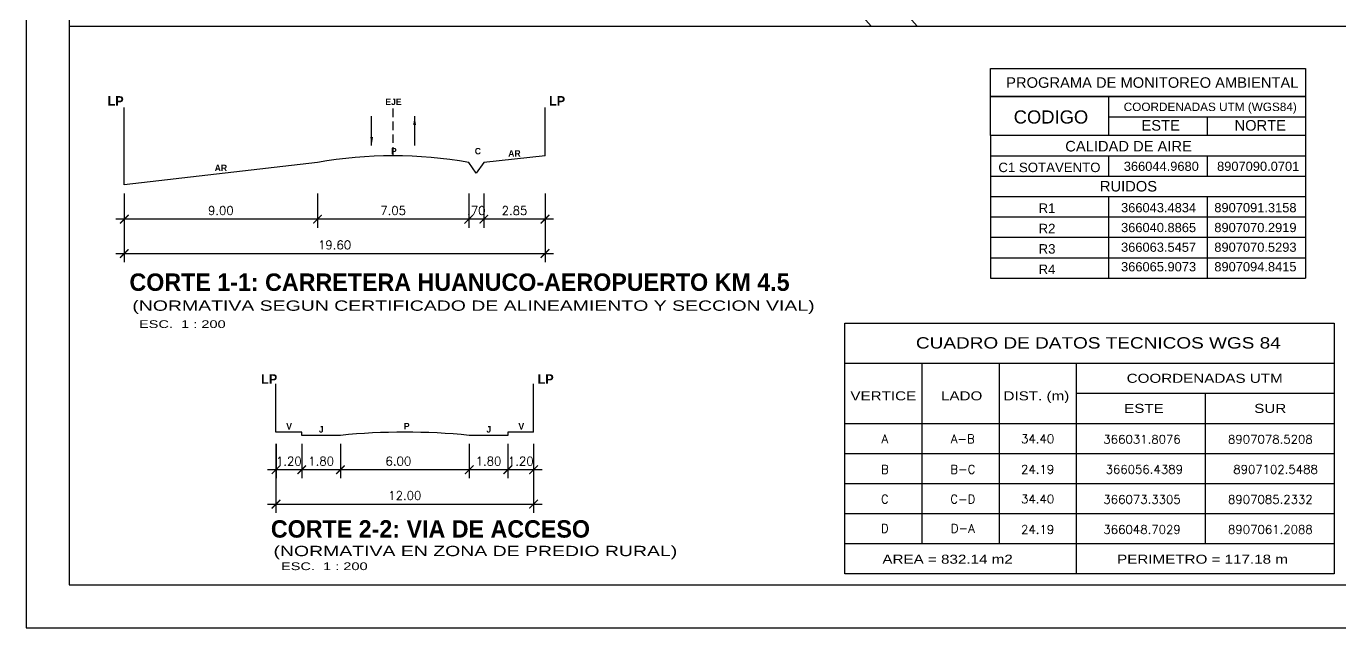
# Model space of a CAD drawing. Header units: millimetres. Extents: x 365981 to 366945, y 8906919 to 8907176.
# Drawn here: x 366303.7 to 366456.7, y 8906918.6 to 8906988.6 of the extents above; entities that cross this region are included whole.
import ezdxf
from ezdxf.enums import TextEntityAlignment as Align

# ---------------------------------------------------------------- set-up
doc = ezdxf.new("R2010")
doc.units = ezdxf.units.MM
doc.linetypes.add('HIDDEN', pattern=[0.375, 0.25, -0.125])
for name, color, linetype in [('0.2', 2, 'Continuous'), ('01', 1, 'Continuous'), ('02 texto', 2, 'Continuous'), ('03', 3, 'Continuous'), ('04', 4, 'Continuous'), ('06', 6, 'Continuous'), ('1TEXTO-03', 7, 'Continuous'), ('AMBIENTES', 3, 'Continuous'), ('COTAS', 254, 'Continuous')]:
    doc.layers.add(name, color=color, linetype=linetype)
doc.layers.add('MANZANAS', color=7, linetype='Continuous', lineweight=0)
doc.styles.add('BRITAN', font='', dxfattribs={"height": 0.07})
doc.styles.add('GRANDE', font='', dxfattribs={"height": 0.3})
doc.styles.add('MONOTXT', font='simplex.shx', dxfattribs={"height": 0.2})
doc.styles.add('pr1', font='romans.shx', dxfattribs={"height": 1})
doc.styles.add('ROMANS', font='arial.ttf', dxfattribs={"height": 0.2})
doc.styles.add('S2', font='arial.ttf', dxfattribs={"height": 1.5})
doc.styles.get("Standard").update_dxf_attribs({"font": 'arial.ttf'})
doc.styles.add('TITLEINFO', font='arial.ttf', dxfattribs={"height": 0.2})
doc.styles.get('BRITAN').set_extended_font_data('Britannic Bold', bold=True)
doc.styles.get('GRANDE').set_extended_font_data('Copperplate Gothic Bold', bold=True)
doc.dimstyles.new('prueba 200', dxfattribs={"dimtxt": 1, "dimasz": 1, "dimexe": 1, "dimexo": 1, "dimgap": 0.5, "dimtad": 1, "dimlfac": 0.4, "dimzin": 4, "dimdsep": 46, "dimtxsty": 'pr1', "dimblk": 'ARCHTICK', "dimcen": 1.75, "dimdle": 1, "dimclrd": 40, "dimclre": 40, "dimclrt": 3, "dimadec": 0, "dimazin": 3, "dimtfac": 1, "dimtmove": 0, "dimatfit": 2, "dimfxl": 1, "dimarcsym": 0})
doc.dimstyles.get("Standard").update_dxf_attribs({"dimtxt": 0.18, "dimasz": 0.18, "dimexe": 0.18, "dimexo": 0.0625, "dimgap": 0.09, "dimtad": 0, "dimtih": 1, "dimtoh": 1, "dimdec": 4, "dimzin": 0, "dimdsep": 46, "dimtxsty": 'Standard', "dimcen": 0.09, "dimadec": 0, "dimazin": 0, "dimtfac": 1, "dimtdec": 4, "dimtofl": 0, "dimtmove": 0, "dimatfit": 3, "dimfxl": 1, "dimtolj": 1, "dimtzin": 0, "dimarcsym": 0})

# ---------------------------------------------------------------- blocks, each defined once
blk = doc.blocks.new('_ArchTick')
at = {"color": 0, "linetype": 'ByBlock', "const_width": 0.15}
blk.add_lwpolyline([(-0.5, -0.5), (0.5, 0.5)], dxfattribs=at)
blk = doc.blocks.new('*D28')
at = {"layer": 'COTAS', "color": 40, "lineweight": -2, "transparency": 16777216}
for p, q in [((366332.79, 8906940.01), (366332.79, 8906936.01)), ((366335.79, 8906940.01), (366335.79, 8906936.01)), ((366336.79, 8906937.01), (366331.79, 8906937.01))]:
    blk.add_line(p, q, dxfattribs=at)
at = {"layer": 'Defpoints', "color": 0, "transparency": 16777216}
for p in [(366332.79, 8906941.01), (366335.79, 8906941.01), (366332.79, 8906937.01)]:
    blk.add_point(p, dxfattribs=at)
at = {"layer": 'COTAS', "color": 40, "lineweight": -2, "transparency": 16777216, "rotation": 180}
blk.add_blockref('_ArchTick', (366332.79, 8906937.01), dxfattribs=at)
at = {"layer": 'COTAS', "color": 40, "lineweight": -2, "transparency": 16777216}
blk.add_blockref('_ArchTick', (366335.79, 8906937.01), dxfattribs=at)
at = {"layer": 'COTAS', "color": 3, "transparency": 16777216, "insert": (366334.29, 8906938.01), "char_height": 1, "attachment_point": 5, "style": 'pr1'}
blk.add_mtext('1.20', dxfattribs=at)
blk = doc.blocks.new('*D30')
at = {"layer": 'COTAS', "color": 40, "lineweight": -2, "transparency": 16777216}
for p, q in [((366340.29, 8906940.01), (366340.29, 8906936.01)), ((366355.29, 8906940.01), (366355.29, 8906936.01)), ((366356.29, 8906937.01), (366339.29, 8906937.01))]:
    blk.add_line(p, q, dxfattribs=at)
at = {"layer": 'Defpoints', "color": 0, "transparency": 16777216}
for p in [(366340.29, 8906941.01), (366355.29, 8906941.01), (366340.29, 8906937.01)]:
    blk.add_point(p, dxfattribs=at)
at = {"layer": 'COTAS', "color": 40, "lineweight": -2, "transparency": 16777216, "rotation": 180}
blk.add_blockref('_ArchTick', (366340.29, 8906937.01), dxfattribs=at)
at = {"layer": 'COTAS', "color": 40, "lineweight": -2, "transparency": 16777216}
blk.add_blockref('_ArchTick', (366355.29, 8906937.01), dxfattribs=at)
at = {"layer": 'COTAS', "color": 3, "transparency": 16777216, "insert": (366347.04, 8906938.01), "char_height": 1, "attachment_point": 5, "style": 'pr1'}
blk.add_mtext('6.00', dxfattribs=at)
blk = doc.blocks.new('*D31')
at = {"layer": 'COTAS', "color": 40, "lineweight": -2, "transparency": 16777216}
for p, q in [((366355.29, 8906940.01), (366355.29, 8906936.01)), ((366359.79, 8906940.01), (366359.79, 8906936.01)), ((366360.79, 8906937.01), (366354.29, 8906937.01))]:
    blk.add_line(p, q, dxfattribs=at)
at = {"layer": 'Defpoints', "color": 0, "transparency": 16777216}
for p in [(366355.29, 8906941.01), (366359.79, 8906941.01), (366355.29, 8906937.01)]:
    blk.add_point(p, dxfattribs=at)
at = {"layer": 'COTAS', "color": 40, "lineweight": -2, "transparency": 16777216, "rotation": 180}
blk.add_blockref('_ArchTick', (366355.29, 8906937.01), dxfattribs=at)
at = {"layer": 'COTAS', "color": 40, "lineweight": -2, "transparency": 16777216}
blk.add_blockref('_ArchTick', (366359.79, 8906937.01), dxfattribs=at)
at = {"layer": 'COTAS', "color": 3, "transparency": 16777216, "insert": (366357.54, 8906938.01), "char_height": 1, "attachment_point": 5, "style": 'pr1'}
blk.add_mtext('1.80', dxfattribs=at)
blk = doc.blocks.new('*D32')
at = {"layer": 'COTAS', "color": 40, "lineweight": -2, "transparency": 16777216}
for p, q in [((366359.79, 8906940.01), (366359.79, 8906936.01)), ((366362.79, 8906940.01), (366362.79, 8906936.01)), ((366363.79, 8906937.01), (366358.79, 8906937.01))]:
    blk.add_line(p, q, dxfattribs=at)
at = {"layer": 'Defpoints', "color": 0, "transparency": 16777216}
for p in [(366359.79, 8906941.01), (366362.79, 8906941.01), (366359.79, 8906937.01)]:
    blk.add_point(p, dxfattribs=at)
at = {"layer": 'COTAS', "color": 40, "lineweight": -2, "transparency": 16777216, "rotation": 180}
blk.add_blockref('_ArchTick', (366359.79, 8906937.01), dxfattribs=at)
at = {"layer": 'COTAS', "color": 40, "lineweight": -2, "transparency": 16777216}
blk.add_blockref('_ArchTick', (366362.79, 8906937.01), dxfattribs=at)
at = {"layer": 'COTAS', "color": 3, "transparency": 16777216, "insert": (366361.29, 8906938.01), "char_height": 1, "attachment_point": 5, "style": 'pr1'}
blk.add_mtext('1.20', dxfattribs=at)
blk = doc.blocks.new('*D33')
at = {"layer": 'COTAS', "color": 40, "lineweight": -2, "transparency": 16777216}
for p, q in [((366335.79, 8906940.01), (366335.79, 8906936.01)), ((366340.29, 8906940.01), (366340.29, 8906936.01)), ((366341.29, 8906937.01), (366334.79, 8906937.01))]:
    blk.add_line(p, q, dxfattribs=at)
at = {"layer": 'Defpoints', "color": 0, "transparency": 16777216}
for p in [(366335.79, 8906941.01), (366340.29, 8906941.01), (366335.79, 8906937.01)]:
    blk.add_point(p, dxfattribs=at)
at = {"layer": 'COTAS', "color": 40, "lineweight": -2, "transparency": 16777216, "rotation": 180}
blk.add_blockref('_ArchTick', (366335.79, 8906937.01), dxfattribs=at)
at = {"layer": 'COTAS', "color": 40, "lineweight": -2, "transparency": 16777216}
blk.add_blockref('_ArchTick', (366340.29, 8906937.01), dxfattribs=at)
at = {"layer": 'COTAS', "color": 3, "transparency": 16777216, "insert": (366338.04, 8906938.01), "char_height": 1, "attachment_point": 5, "style": 'pr1'}
blk.add_mtext('1.80', dxfattribs=at)
blk = doc.blocks.new('*D34')
at = {"layer": 'COTAS', "color": 40, "lineweight": -2, "transparency": 16777216}
for p, q in [((366315.12, 8906969.17), (366315.12, 8906965.17)), ((366337.62, 8906969.17), (366337.62, 8906965.17)), ((366338.62, 8906966.17), (366314.12, 8906966.17))]:
    blk.add_line(p, q, dxfattribs=at)
at = {"layer": 'Defpoints', "color": 0, "transparency": 16777216}
for p in [(366315.12, 8906970.17), (366337.62, 8906970.17), (366315.12, 8906966.17)]:
    blk.add_point(p, dxfattribs=at)
at = {"layer": 'COTAS', "color": 40, "lineweight": -2, "transparency": 16777216, "rotation": 180}
blk.add_blockref('_ArchTick', (366315.12, 8906966.17), dxfattribs=at)
at = {"layer": 'COTAS', "color": 40, "lineweight": -2, "transparency": 16777216}
blk.add_blockref('_ArchTick', (366337.62, 8906966.17), dxfattribs=at)
at = {"layer": 'COTAS', "color": 3, "transparency": 16777216, "insert": (366326.37, 8906967.17), "char_height": 1, "attachment_point": 5, "style": 'pr1'}
blk.add_mtext('9.00', dxfattribs=at)
blk = doc.blocks.new('*D36')
at = {"layer": 'COTAS', "color": 40, "lineweight": -2, "transparency": 16777216}
for p, q in [((366356.99, 8906969.17), (366356.99, 8906965.17)), ((366364.12, 8906969.17), (366364.12, 8906965.17)), ((366365.12, 8906966.17), (366355.99, 8906966.17))]:
    blk.add_line(p, q, dxfattribs=at)
at = {"layer": 'Defpoints', "color": 0, "transparency": 16777216}
for p in [(366356.99, 8906970.17), (366364.12, 8906970.17), (366356.99, 8906966.17)]:
    blk.add_point(p, dxfattribs=at)
at = {"layer": 'COTAS', "color": 40, "lineweight": -2, "transparency": 16777216, "rotation": 180}
blk.add_blockref('_ArchTick', (366356.99, 8906966.17), dxfattribs=at)
at = {"layer": 'COTAS', "color": 40, "lineweight": -2, "transparency": 16777216}
blk.add_blockref('_ArchTick', (366364.12, 8906966.17), dxfattribs=at)
at = {"layer": 'COTAS', "color": 3, "transparency": 16777216, "insert": (366360.56, 8906967.17), "char_height": 1, "attachment_point": 5, "style": 'pr1'}
blk.add_mtext('2.85', dxfattribs=at)
blk = doc.blocks.new('*D37')
at = {"layer": 'COTAS', "color": 40, "lineweight": -2, "transparency": 16777216}
for p, q in [((366337.62, 8906969.17), (366337.62, 8906965.17)), ((366355.24, 8906969.17), (366355.24, 8906965.17)), ((366356.24, 8906966.17), (366336.62, 8906966.17))]:
    blk.add_line(p, q, dxfattribs=at)
at = {"layer": 'Defpoints', "color": 0, "transparency": 16777216}
for p in [(366337.62, 8906970.17), (366355.24, 8906970.17), (366337.62, 8906966.17)]:
    blk.add_point(p, dxfattribs=at)
at = {"layer": 'COTAS', "color": 40, "lineweight": -2, "transparency": 16777216, "rotation": 180}
blk.add_blockref('_ArchTick', (366337.62, 8906966.17), dxfattribs=at)
at = {"layer": 'COTAS', "color": 40, "lineweight": -2, "transparency": 16777216}
blk.add_blockref('_ArchTick', (366355.24, 8906966.17), dxfattribs=at)
at = {"layer": 'COTAS', "color": 3, "transparency": 16777216, "insert": (366346.43, 8906967.17), "char_height": 1, "attachment_point": 5, "style": 'pr1'}
blk.add_mtext('7.05', dxfattribs=at)
blk = doc.blocks.new('*D38')
at = {"layer": 'COTAS', "color": 40, "lineweight": -2, "transparency": 16777216}
for p, q in [((366355.24, 8906969.17), (366355.24, 8906965.17)), ((366356.99, 8906969.17), (366356.99, 8906965.17)), ((366357.99, 8906966.17), (366354.24, 8906966.17))]:
    blk.add_line(p, q, dxfattribs=at)
at = {"layer": 'Defpoints', "color": 0, "transparency": 16777216}
for p in [(366355.24, 8906970.17), (366356.99, 8906970.17), (366355.24, 8906966.17)]:
    blk.add_point(p, dxfattribs=at)
at = {"layer": 'COTAS', "color": 40, "lineweight": -2, "transparency": 16777216, "rotation": 180}
blk.add_blockref('_ArchTick', (366355.24, 8906966.17), dxfattribs=at)
at = {"layer": 'COTAS', "color": 40, "lineweight": -2, "transparency": 16777216}
blk.add_blockref('_ArchTick', (366356.99, 8906966.17), dxfattribs=at)
at = {"layer": 'COTAS', "color": 3, "transparency": 16777216, "insert": (366356.12, 8906967.17), "char_height": 1, "attachment_point": 5, "style": 'pr1'}
blk.add_mtext('.70', dxfattribs=at)

msp = doc.modelspace()

# ---------------------------------------------------------------- linework, layer by layer
at = {"color": 2}
msp.add_lwpolyline([(366600.707, 8907128.622), (366303.707, 8907128.622), (366303.707, 8906918.622), (366600.707, 8906918.622)], close=True, dxfattribs=at)
at = {"color": 5}
msp.add_lwpolyline([(366595.707, 8907123.622), (366308.707, 8907123.622), (366308.707, 8906923.622), (366595.707, 8906923.622)], close=True, dxfattribs=at)
at = {"layer": '0.2', "color": 0, "ltscale": 0.1}
for p, q in [((366429.735, 8906980.463), (366429.735, 8906975.917)), ((366429.735, 8906978.092), (366452.695, 8906978.092)), ((366441.215, 8906978.092), (366441.215, 8906975.917)), ((366416.008, 8906975.917), (366416.008, 8906971.175)), ((366452.695, 8906975.917), (366452.695, 8906971.175)), ((366416.008, 8906973.546), (366452.695, 8906973.546)), ((366429.735, 8906973.546), (366429.735, 8906971.175)), ((366441.215, 8906973.546), (366441.215, 8906971.175)), ((366416.008, 8906971.175), (366452.695, 8906971.175)), ((366416.008, 8906971.175), (366452.695, 8906971.175)), ((366416.008, 8906971.175), (366416.008, 8906959.318)), ((366452.695, 8906971.175), (366452.695, 8906959.296)), ((366416.008, 8906968.803), (366452.695, 8906968.803)), ((366429.735, 8906968.803), (366429.735, 8906959.318)), ((366441.215, 8906968.803), (366441.215, 8906959.318)), ((366416.008, 8906966.432), (366452.695, 8906966.432)), ((366416.008, 8906964.06), (366452.695, 8906964.06)), ((366416.008, 8906961.689), (366452.695, 8906961.689)), ((366416.008, 8906959.318), (366452.695, 8906959.318))]:
    msp.add_line(p, q, dxfattribs=at)
for points in [[(366416.008, 8906983.712), (366452.695, 8906983.712), (366452.695, 8906980.463), (366416.008, 8906980.463)], [(366416.008, 8906980.463), (366452.695, 8906980.463), (366452.695, 8906975.917), (366416.008, 8906975.917)]]:
    msp.add_lwpolyline(points, close=True, dxfattribs=at)
at = {"layer": '01'}
for p, q in [((366408.033, 8906928.409), (366408.033, 8906949.421)), ((366417.033, 8906928.409), (366417.033, 8906949.421)), ((366426.033, 8906924.909), (366426.033, 8906949.421)), ((366441.033, 8906928.409), (366441.033, 8906945.909)), ((366399.033, 8906938.909), (366456.033, 8906938.909)), ((366399.033, 8906938.909), (366456.033, 8906938.909)), ((366399.033, 8906935.409), (366456.033, 8906935.409)), ((366399.033, 8906935.409), (366456.033, 8906935.409)), ((366399.033, 8906931.909), (366456.033, 8906931.909)), ((366399.033, 8906931.909), (366456.033, 8906931.909)), ((366399.033, 8906928.409), (366456.033, 8906928.409)), ((366399.033, 8906928.409), (366456.033, 8906928.409))]:
    msp.add_line(p, q, dxfattribs=at)
at = {"layer": '03', "ltscale": 2}
for p, q in [((366315.118, 8906970.173), (366315.118, 8906979.171)), ((366364.118, 8906973.546), (366364.118, 8906979.171)), ((366332.788, 8906941.383), (366332.788, 8906947.008)), ((366362.788, 8906941.383), (366362.788, 8906947.008))]:
    msp.add_line(p, q, dxfattribs=at)
at = {"layer": '03', "linetype": 'HIDDEN', "ltscale": 4}
msp.add_line((366346.431, 8906973.546), (366346.431, 8906979.171), dxfattribs=at)
at = {"layer": '03'}
for points in [[(366336.16, 8907062.568), (366402.105, 8906988.622)], [(366344.91, 8907058.767), (366407.465, 8906988.622)]]:
    msp.add_lwpolyline(points, dxfattribs=at)
at = {"layer": '04'}
for p, q in [((366308.707, 8906988.622), (366510.318, 8906988.622)), ((366399.033, 8906949.421), (366456.033, 8906949.421)), ((366426.033, 8906945.909), (366456.033, 8906945.909)), ((366399.033, 8906942.409), (366456.033, 8906942.409))]:
    msp.add_line(p, q, dxfattribs=at)
msp.add_lwpolyline([(366399.033, 8906954.087), (366456.033, 8906954.087), (366456.033, 8906924.909), (366399.033, 8906924.909)], close=True, dxfattribs=at)
at = {"layer": '06', "ltscale": 2}
for points in [[(366364.118, 8906973.546), (366356.993, 8906972.782), (366356.118, 8906971.532), (366355.243, 8906972.782, 0.0866557), (366337.618, 8906972.782), (366337.618, 8906972.782), (366315.118, 8906970.173)], [(366362.788, 8906941.383), (366359.788, 8906941.383), (366359.788, 8906941.008), (366355.288, 8906941.008, 0.05), (366340.288, 8906941.008), (366335.788, 8906941.008), (366335.788, 8906941.383), (366332.788, 8906941.383)]]:
    msp.add_lwpolyline(points, format="xyb", dxfattribs=at)

# ---------------------------------------------------------------- texts
at = {"layer": '02 texto', "ltscale": 0.0175, "style": 'BRITAN'}
for s, height, p in [('LP', 1.1, (366313.168, 8906979.39)), ('EJE', 0.75, (366345.521, 8906979.454)), ('LP', 1.1, (366364.582, 8906979.399)), ('P', 0.75, (366346.176, 8906973.714)), ('C', 0.75, (366355.939, 8906973.714)), ('AR', 0.75, (366359.835, 8906973.447)), ('AR', 0.75, (366325.648, 8906971.76)), ('LP', 1.1, (366331.058, 8906947.02)), ('LP', 1.1, (366363.252, 8906947.02)), ('V', 0.75, (366333.982, 8906941.682)), ('J', 0.75, (366337.781, 8906941.335)), ('P', 0.75, (366347.676, 8906941.717)), ('J', 0.75, (366357.29, 8906941.335)), ('V', 0.75, (366361.022, 8906941.682))]:
    msp.add_text(s, height=height, dxfattribs=at).set_placement(p)
at = {"layer": '02 texto', "style": 'MONOTXT'}
for s, p in [('A', (366403.697, 8906939.802)), ('A-B', (366412.772, 8906939.802)), ('34.40', (366421.492, 8906939.802)), ('366031.8076', (366433.648, 8906939.751)), ('8907078.5208', (366448.593, 8906939.751)), ('B', (366403.697, 8906936.251)), ('B-C', (366412.772, 8906936.251)), ('24.19', (366421.492, 8906936.251)), ('366056.4389 ', (366434.251, 8906936.251)), ('8907102.5488', (366449.195, 8906936.251)), ('C', (366403.697, 8906932.792)), ('C-D', (366412.772, 8906932.792)), ('34.40', (366421.492, 8906932.802)), ('366073.3305', (366433.648, 8906932.751)), ('8907085.2332', (366448.593, 8906932.751)), ('D', (366403.697, 8906929.384)), ('D-A', (366412.772, 8906929.384)), ('24.19', (366421.492, 8906929.251)), ('366048.7029', (366433.648, 8906929.251)), ('8907061.2088', (366448.593, 8906929.251))]:
    msp.add_text(s, height=1, dxfattribs=at).set_placement(p, align=Align.BOTTOM_CENTER)
at = {"layer": '04', "ltscale": 0.015, "style": 'GRANDE'}
for s, p in [('CORTE 1-1: CARRETERA HUANUCO-AEROPUERTO KM 4.5', (366315.722, 8906957.829)), ('CORTE 2-2: VIA DE ACCESO', (366332.192, 8906929.107))]:
    msp.add_text(s, height=2.025, dxfattribs=at).set_placement(p)
at = {"layer": '1TEXTO-03', "color": 2, "ltscale": 0.015, "style": 'ROMANS', "width": 1.35}
for s, height, p in [('(NORMATIVA SEGUN CERTIFICADO DE ALINEAMIENTO Y SECCION VIAL)', 1.2, (366316.056, 8906955.509)), ('ESC.  1 : 200', 0.9, (366316.834, 8906953.506)), ('(NORMATIVA EN ZONA DE PREDIO RURAL)', 1.2, (366332.498, 8906926.953)), ('ESC.  1 : 200', 0.9, (366333.369, 8906925.325))]:
    msp.add_text(s, height=height, dxfattribs=at).set_placement(p)
at = {"layer": 'AMBIENTES', "ltscale": 0.015, "style": 'TITLEINFO', "width": 1.2}
for s, height, p in [('CUADRO DE DATOS TECNICOS WGS 84', 1.31836, (366407.319, 8906951.114)), ('COORDENADAS UTM', 1.05469, (366431.858, 8906947.124)), ('VERTICE', 1.0547, (366399.683, 8906945.083)), ('LADO', 1.0547, (366410.235, 8906945.083)), ('DIST. (m)', 1.0547, (366417.514, 8906945.083)), ('ESTE', 1.0547, (366431.563, 8906943.624)), ('SUR', 1.0547, (366446.711, 8906943.624)), ('AREA = 832.14 m2', 1.05469, (366403.412, 8906926.069)), ('PERIMETRO = 117.18 m', 1.05469, (366430.745, 8906926.069))]:
    msp.add_text(s, height=height, dxfattribs=at).set_placement(p)
at = {"layer": 'MANZANAS', "color": 7, "linetype": 'ByBlock', "style": 'S2'}
for s, p in [('366044.9680', (366431.52, 8906971.793)), ('8907090.0701 ', (366442.385, 8906971.793)), ('366043.4834', (366431.202, 8906966.976)), ('8907091.3158', (366442.066, 8906966.976)), ('366040.8865', (366431.202, 8906964.664)), ('8907070.2919 ', (366442.066, 8906964.664)), ('366063.5457', (366431.202, 8906962.374)), ('8907070.5293', (366442.066, 8906962.374)), ('366065.9073', (366431.202, 8906960.099)), ('8907094.8415', (366442.066, 8906960.099))]:
    msp.add_text(s, height=1.07188, dxfattribs=at).set_placement(p)
at = {"layer": 'MANZANAS', "color": 4, "linetype": 'ByBlock', "attachment_point": 1, "style": 'S2'}
for s, insert, char_height, width in [('{\\C7;PROGRAMA DE MONITOREO AMBIENTAL}', (366417.827, 8906982.685), 1.22501, 37.67053), ('{\\C7;COORDENADAS UTM (WGS84)}', (366431.516, 8906979.737), 0.98001, 25.23623), ('{\\C7;CODIGO}', (366418.702, 8906978.831), 1.53126, 42.55662), ('{\\C7;ESTE}', (366433.582, 8906977.705), 1.225, 34.04529), ('{\\C7;NORTE}', (366444.421, 8906977.705), 1.22501, 34.04529), ('{\\C7;CALIDAD DE AIRE}', (366424.71, 8906975.277), 1.22501, 34.04529), ('{\\C7;C1 SOTAVENTO}', (366416.917, 8906972.75), 1.10251, 30.64076), ('{\\C7;RUIDOS}', (366428.74, 8906970.618), 1.22501, 34.04529), ('{\\C7;R1}', (366421.598, 8906968.007), 1.1025, 30.64076), ('{\\C7;R2}', (366421.598, 8906965.636), 1.1025, 30.64076), ('{\\C7;R3}', (366421.598, 8906963.264), 1.1025, 30.64076), ('{\\C7;R4}', (366421.598, 8906960.893), 1.1025, 30.64076)]:
    msp.add_mtext(s, dxfattribs=dict(at, insert=insert, char_height=char_height, width=width))

# ---------------------------------------------------------------- dimensions: what is measured, and where the dimension line sits
at = {"layer": 'COTAS'}
for base, p1, p2, picture, middle in [((366315.118, 8906966.173), (366337.618, 8906970.173), (366315.118, 8906970.173), '*D34', (366326.368, 8906966.173)), ((366337.618, 8906966.173), (366355.243, 8906970.173), (366337.618, 8906970.173), '*D37', (366346.431, 8906966.173)), ((366355.243, 8906966.173), (366356.993, 8906970.173), (366355.243, 8906970.173), '*D38', (366356.118, 8906966.173)), ((366356.993, 8906966.173), (366364.118, 8906970.173), (366356.993, 8906970.173), '*D36', (366360.556, 8906966.173)), ((366332.788, 8906937.008), (366335.788, 8906941.008), (366332.788, 8906941.008), '*D28', (366334.288, 8906937.008)), ((366335.788, 8906937.008), (366340.288, 8906941.008), (366335.788, 8906941.008), '*D33', (366338.038, 8906937.008)), ((366340.288, 8906937.008), (366355.288, 8906941.008), (366340.288, 8906941.008), '*D30', (366347.038, 8906937.008)), ((366355.288, 8906937.008), (366359.788, 8906941.008), (366355.288, 8906941.008), '*D31', (366357.538, 8906937.008)), ((366359.788, 8906937.008), (366362.788, 8906941.008), (366359.788, 8906941.008), '*D32', (366361.288, 8906937.008))]:
    dim = msp.add_linear_dim(base=base, p1=p1, p2=p2, dimstyle='prueba 200', override={"dimtmove": 1}, dxfattribs=at)
    dim.commit()
    dim.dimension.update_dxf_attribs({"geometry": picture, "text_midpoint": middle, "dimtype": 160})
for base, p1, p2 in [((366364.118, 8906962.173), (366315.118, 8906970.173), (366364.118, 8906970.173)), ((366362.788, 8906933.008), (366332.788, 8906941.008), (366362.788, 8906941.008))]:
    msp.add_linear_dim(base=base, p1=p1, p2=p2, dimstyle='prueba 200', dxfattribs=at).render()

# ---------------------------------------------------------------- leaders
at = {"layer": '01'}
for points in [[(366343.931, 8906974.74), (366343.931, 8906978.148)], [(366348.931, 8906978.148), (366348.931, 8906974.74)]]:
    msp.add_leader(points, dimstyle='Standard', override={"dimasz": 1}, dxfattribs=at)

doc.saveas('drawing.dxf')
